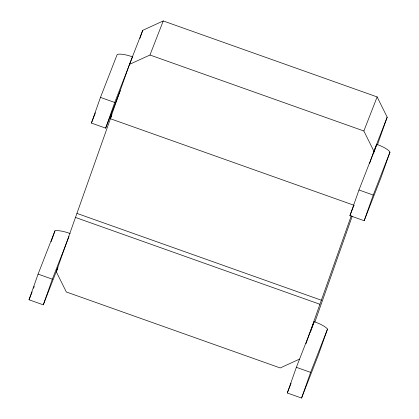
<?xml version="1.0" encoding="UTF-8"?>
<svg xmlns="http://www.w3.org/2000/svg" width="419" height="419" viewBox="0 0 419 419"><rect width="100%" height="100%" fill="white"/><g stroke="black" fill="none" stroke-linecap="round" stroke-linejoin="round"><path stroke-width="0.63" d="M57.885 267.411L43.288 304.843L29.031 299.779L38.092 274.11L54.978 230.801A15.555 3.865 19.4 0 1 70.146 233.535M91.405 123.071L100.466 97.402L117.2 54.48A15.985 3.975 19.4 0 1 132.519 56.827L114.722 102.466L105.661 128.135L91.405 123.071L95.412 112.795M51.092 241.8L54.978 230.801M43.288 304.843L52.349 279.174L69.004 236.468M299.554 359.104L280.217 367.95L66.322 291.964L56.272 271.727L111.852 114.691L110.291 118.697L354.123 205.315M110.291 118.697L129.455 64.395L142.738 30.33L163.242 20.95L377.137 96.93L387.187 117.168L377.388 144.937M139.904 38.354L142.738 30.33M287.303 392.985L296.364 367.316L314.156 321.677A15.555 3.865 19.4 0 1 327.506 329.072L318.445 354.741L301.565 398.05L287.303 392.985L291.1 383.249M349.917 215.654L358.978 189.985L376.77 144.346A15.985 3.975 19.4 0 1 389.969 152.128L380.908 177.797L364.174 220.719L349.917 215.654L353.95 205.31M305.954 343.758L351.295 215.717M369.553 163.572L373.91 151.233L387.187 117.168M310.489 332.068L311.139 330.235M311.568 329.009L314.156 321.677M373.371 153.977L376.77 144.346M314.879 322.033L352.122 216.518M301.565 398.05L310.626 372.381L327.506 329.072M364.174 220.719L373.235 195.05L389.969 152.128M29.031 299.779L32.122 291.849M33.551 288.188L34.264 286.36M105.661 128.135L120.258 90.703M56.272 271.727L57.22 269.297M129.455 64.395L149.965 55.009L163.242 20.95M373.91 151.233L363.86 130.995L377.137 96.93M149.965 55.009L363.86 130.995M100.466 97.402L114.722 102.466M358.978 189.985L373.235 195.05M77.002 213.418L321.457 300.255M75.441 217.43L319.891 304.262M38.092 274.11L52.349 279.174M296.364 367.316L310.626 372.381"/></g></svg>
